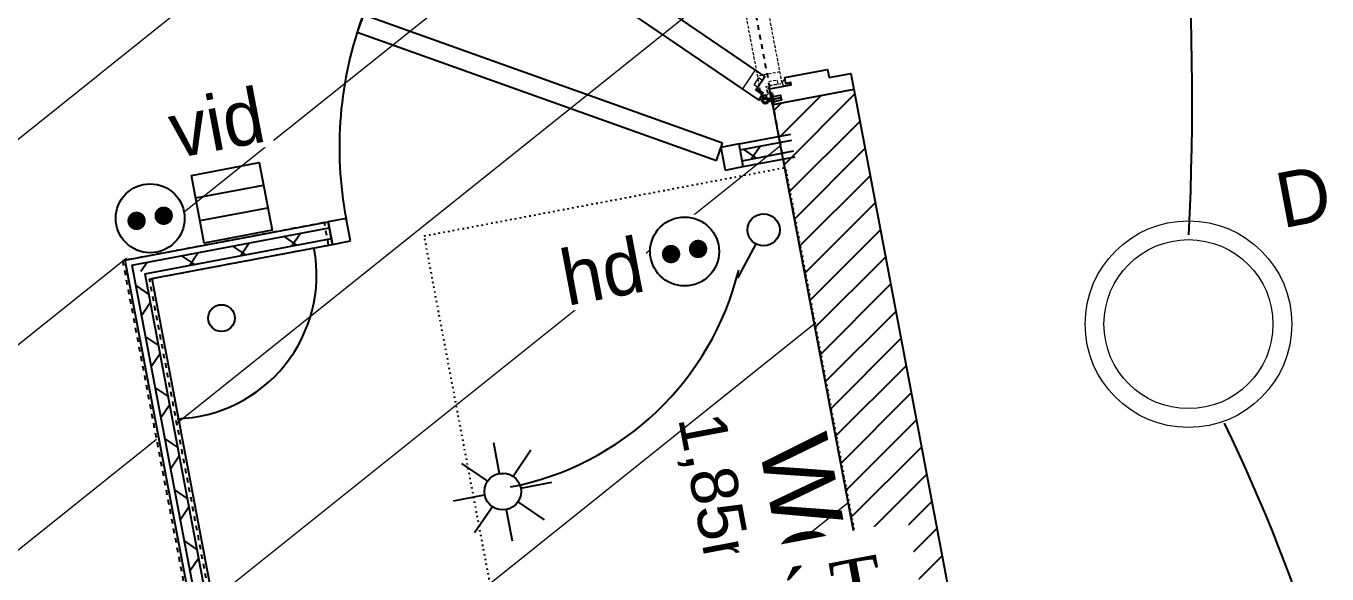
# Model space of a CAD drawing. Header units: centimetres. Extents: x 187368 to 251255, y -383447 to -322514.
# Drawn here: x 200504 to 203335, y -355915 to -354723 of the extents above; entities that cross this region are included whole.
import ezdxf

# ---------------------------------------------------------------- set-up
doc = ezdxf.new("R2010")
doc.units = ezdxf.units.CM
for name, pattern in [('Style de ligne -1', [0.41664, 0.20828, -0.20836]), ('Style de ligne -16', [0.192476, 0.123031, -0.069444]), ('Style de ligne -5', [0.20828, 0.069425, -0.138855])]:
    doc.linetypes.add(name, pattern=pattern)
doc.layers.get('0').update_dxf_attribs({"color": 252})
doc.layers.add('3-BAT C-Niveau 2', color=252, linetype='Continuous')
doc.layers.add('prlm-VMC', color=93, linetype='Continuous')
doc.layers.add('prlm-ELEC-CFA', color=1, linetype='Continuous', lineweight=25)
doc.layers.add('prlm-ELEC-CFO', color=1, linetype='Continuous', lineweight=25)
doc.styles.add('Helvetica', font='arial.ttf')
doc.styles.add('prlm-elec-cfa', font='comic.ttf', dxfattribs={"height": 12})
doc.styles.add('prlm-elec-cfo', font='comic.ttf', dxfattribs={"height": 12})
doc.styles.add('prlm-vmc', font='pala.ttf', dxfattribs={"height": 14})

# ---------------------------------------------------------------- blocks, each defined once
blk = doc.blocks.new('xi.PCHD')
at = {"color": 0, "lineweight": 5}
blk.add_wipeout([(-7.5, -7.5), (7.5, -7.5), (7.5, 7.5), (-7.5, 7.5)], dxfattribs=at).dxf.layer = 'prlm-ELEC-CFO'
at = {"layer": 'prlm-ELEC-CFO', "color": 0, "linetype": 'ByBlock', "lineweight": 5, "const_width": 2}
for points in [[(-4, 0, 1), (-2, 0, 1)], [(2, 0, 1), (4, 0, 1)]]:
    blk.add_lwpolyline(points, format="xyb", close=True, dxfattribs=at)
at = {"layer": 'prlm-ELEC-CFO', "color": 0, "linetype": 'ByBlock', "lineweight": -2}
blk.add_circle((0, 0), 7.5, dxfattribs=at)
blk = doc.blocks.new('xi.SA')
at = {"layer": 'prlm-ELEC-CFO', "color": 0}
blk.add_lwpolyline([(0.2, -1.28), (5.5, 5.28)], dxfattribs=at)
blk.add_circle((-2, -4), 3.5, dxfattribs=at)
blk = doc.blocks.new('xi.SPOT')
at = {"color": 0, "lineweight": 5}
blk.add_wipeout([(-4, 0), (-2.83, -2.83), (0, -4), (2.83, -2.83), (4, 0), (2.83, 2.83), (0, 4), (-2.83, 2.83)], dxfattribs=at).dxf.layer = 'prlm-ELEC-CFO'
at = {"layer": 'prlm-ELEC-CFO', "color": 0, "linetype": 'ByBlock', "lineweight": -2, "flags": 128}
for points in [[(0, 10.88), (0, 4)], [(-7.69, 7.69), (-2.83, 2.83)], [(7.69, 7.69), (2.83, 2.83)], [(-10.88, 0), (-4, 0)], [(4, 0), (10.88, 0)], [(-2.83, -2.83), (-7.69, -7.69)], [(2.83, -2.83), (7.69, -7.69)], [(0, -4), (0, -10.88)]]:
    blk.add_lwpolyline(points, dxfattribs=at)
at = {"layer": 'prlm-ELEC-CFO', "color": 0, "linetype": 'ByBlock', "lineweight": -2}
blk.add_circle((0, 0), 4, dxfattribs=at)
blk = doc.blocks.new('xi.PC')
at = {"color": 0, "lineweight": 5}
blk.add_wipeout([(-7.5, -7.5), (7.5, -7.5), (7.5, 7.5), (-7.5, 7.5)], dxfattribs=at).dxf.layer = 'prlm-ELEC-CFO'
at = {"layer": 'prlm-ELEC-CFO', "color": 0, "linetype": 'ByBlock', "lineweight": 5, "const_width": 2}
for points in [[(-4, 0, 1), (-2, 0, 1)], [(2, 0, 1), (4, 0, 1)]]:
    blk.add_lwpolyline(points, format="xyb", close=True, dxfattribs=at)
at = {"layer": 'prlm-ELEC-CFO', "color": 0, "linetype": 'ByBlock', "lineweight": -2}
blk.add_circle((0, 0), 7.5, dxfattribs=at)
blk = doc.blocks.new('xi.VID')
at = {"layer": 'prlm-ELEC-CFA', "color": 0, "linetype": 'ByBlock', "lineweight": -2, "flags": 128}
blk.add_lwpolyline([(-7.5, 7.5), (7.5, 7.5), (7.5, -7.5), (-7.5, -7.5)], close=True, dxfattribs=at)
at = {"layer": 'prlm-ELEC-CFA', "color": 0}
for points in [[(-7.5, 2.5), (7.5, 2.5)], [(-7.5, -2.5), (7.5, -2.5)]]:
    blk.add_lwpolyline(points, dxfattribs=at)
blk = doc.blocks.new('xi.lumD')
at = {"layer": 'prlm-ELEC-CFO', "color": 0, "linetype": 'ByBlock', "lineweight": 13}
for radius in [22.49, 18.39]:
    blk.add_circle((0, 0), radius, dxfattribs=at)

msp = doc.modelspace()

# ---------------------------------------------------------------- hatches: boundary and pattern name
at = {"linetype": 'Continuous', "lineweight": 18}
h = msp.add_hatch(dxfattribs=at)
h.set_pattern_fill('BA 13', color=256, scale=10, style=0, pattern_type=2)
h.set_pattern_definition([(218.65981, (66931.62, 115456.3), (-199.24783, 287.75041), [])])
h.paths.add_polyline_path([(202396.6, -356308.3), (201017.6, -356569.5), (200772.3, -355273.5), (201162.2, -355199.6), (201152.9, -355150.5), (200713.9, -355233.7), (201130.7, -357435.6), (200245.8, -357603.1), (200236.4, -357554), (199578.4, -357678.6), (199303.1, -356225.3), (199961.2, -356100.7), (199542.4, -353889.7), (201855.7, -353452.2)])
at = {"linetype": 'Continuous'}
h = msp.add_hatch(dxfattribs=at)
h.set_pattern_fill('02_ISOLANT', color=256, scale=10, angle=10.7236, style=0, pattern_type=2)
h.set_pattern_definition([(55.723595, (66931.62, 115456.28), (-66.106423, 45.054865), []), (145.723595, (66931.62, 115456.28), (45.054865, 66.106423), [])])
h.paths.add_polyline_path([(202057.7, -354992.4), (202062.2, -355016), (202174.8, -354994.6), (202170.4, -354971.1)])
h = msp.add_hatch(dxfattribs=at)
h.set_pattern_fill('02_ISOLANT', color=256, scale=10, angle=10.7236, style=0, pattern_type=2)
h.set_pattern_definition([(55.723595, (66931.62, 115456.28), (-66.106423, 45.054865), []), (145.723595, (66931.62, 115456.28), (45.054865, 66.106423), [])])
h.paths.add_polyline_path([(200734.1, -355243.1), (200762.1, -355262.2), (201168.1, -355185.3), (201163.6, -355161.7)])
h = msp.add_hatch(dxfattribs=at)
h.set_pattern_fill('02_ISOLANT', color=256, scale=10, angle=-79.2809, style=0, pattern_type=2)
h.set_pattern_definition([(325.719065, (66931.62, 115456.28), (45.060091, 66.102861), []), (55.719065, (66931.62, 115456.28), (66.102861, -45.060091), [])])
h.paths.add_polyline_path([(200762.1, -355262.2), (200734.1, -355243.1), (201068.5, -357009.5), (201085.8, -356972)])
at = {"layer": '3-BAT C-Niveau 2', "linetype": 'Continuous'}
h = msp.add_hatch(dxfattribs=at)
h.set_pattern_fill('MURS MACONNERIE-2', color=256, scale=10, style=0, pattern_type=2)
h.set_pattern_definition([(45, (67117.507, 115456.283), (-31.2347524, 39.0434405), [])])
h.paths.add_polyline_path([(203904.6, -364271.3), (204081.4, -364237.8), (202305.7, -354861), (202128.8, -354894.5)])

# ---------------------------------------------------------------- linework, layer by layer
at = {"linetype": 'Style de ligne -1', "ltscale": 50.8}
for p, q in [((201855.7, -353452.2), (202396.6, -356308.3)), ((201152.9, -355150.5), (200713.9, -355233.7)), ((201162.2, -355199.6), (201152.9, -355150.5)), ((200772.3, -355273.5), (201162.2, -355199.6)), ((200713.9, -355233.7), (201130.7, -357435.6)), ((201017.6, -356569.5), (200772.3, -355273.5))]:
    msp.add_line(p, q, dxfattribs=at)
at = {"linetype": 'Continuous'}
for p, q in [((201237.8, -354698.3), (201224.3, -354735.9)), ((202019.3, -354977.6), (201237.8, -354698.3)), ((201224.3, -354735.9), (202005.9, -355015.3)), ((202129.7, -354882.1), (202121.1, -354883.7)), ((202005.9, -355015.3), (202019.3, -354977.6)), ((202055.3, -354979.6), (202167.9, -354958.3)), ((202057.7, -354992.4), (202170.4, -354971.1)), ((202057.7, -354992.4), (202170.4, -354971.1)), ((202055.3, -354979.6), (202016, -354987.1)), ((202016, -354987.1), (202025.3, -355036.2)), ((202064.6, -355028.8), (202055.3, -354979.6)), ((202062.2, -355016), (202174.8, -354994.6)), ((202062.2, -355016), (202174.8, -354994.6)), ((202025.3, -355036.2), (202064.6, -355028.8)), ((200718.9, -355232.7), (201161.2, -355149)), ((201200.5, -355141.5), (201161.2, -355148.9)), ((201161.2, -355148.9), (201170.5, -355198.1)), ((201209.8, -355190.6), (201200.5, -355141.5)), ((200734.1, -355243.1), (201163.6, -355161.7)), ((200734.1, -355243.1), (201163.6, -355161.7)), ((200762.1, -355262.2), (201168.1, -355185.3)), ((200762.1, -355262.2), (201168.1, -355185.3)), ((201170.5, -355198.1), (201209.8, -355190.6)), ((200734.1, -355243.1), (201068.5, -357009.5)), ((200734.1, -355243.1), (201068.5, -357009.5)), ((200762.1, -355262.2), (201085.8, -356972)), ((200762.1, -355262.2), (201085.8, -356972)), ((200777.3, -355272.5), (201095.2, -356951.7))]:
    msp.add_line(p, q, dxfattribs=at)
at = {"linetype": 'Continuous', "lineweight": 18}
msp.add_line((202090.7, -354818.5), (202062.5, -354859.8), dxfattribs=at)
at = {"linetype": 'Style de ligne -16', "lineweight": 18, "ltscale": 50.8}
msp.add_line((202144.3, -354822.6), (202095.2, -354831.9), dxfattribs=at)
at = {"linetype": 'Continuous', "lineweight": 25}
for p, q in [((202055.3, -354979.6), (202167.9, -354958.3)), ((202064.6, -355028.8), (202055.3, -354979.6)), ((202064.6, -355028.8), (202177.3, -355007.4)), ((200718.9, -355232.7), (201161.2, -355149)), ((201170.5, -355198.1), (201161.2, -355149)), ((200777.3, -355272.5), (201170.5, -355198.1)), ((200718.9, -355232.7), (201059.1, -357029.8)), ((200777.3, -355272.5), (201095.2, -356951.7))]:
    msp.add_line(p, q, dxfattribs=at)
at = {"linetype": 'Style de ligne -16', "lineweight": 18, "ltscale": 50.8, "flags": 128}
for points in [[(202103.2, -354874.4), (202118, -354871.6), (202114.6, -354854.1), (202149, -354847.6), (201977.7, -353943), (201943.3, -353949.5), (201940, -353932), (201925.3, -353934.8)], [(202121.4, -354852.8), (202119.6, -354843.6), (202137.9, -354840.1), (202139.6, -354849.4)]]:
    msp.add_lwpolyline(points, close=True, dxfattribs=at)
at = {"linetype": 'Continuous', "flags": 128}
for points in [[(202098.2, -354884.2), (202106.6, -354871.8), (202091.9, -354861.7), (202111.6, -354832.8), (201350.9, -354314.3), (201331.1, -354343.2), (201316.4, -354333.2), (201308, -354345.6)], [(202305.2, -354861.1), (202128.3, -354894.6), (202121.7, -354859.5), (202168.9, -354850.6), (202168, -354845.7), (202157.1, -354847.8), (202154.7, -354835), (202248, -354817.3), (202251.4, -354835), (202298.5, -354826)], [(202127.4, -354889.7), (202123.7, -354869.9), (202127.3, -354869.2), (202131, -354889.1)], [(202129.7, -354882.1), (202128.6, -354876.5), (202145.2, -354873.3), (202146.3, -354878.9)], [(202130.8, -354887.7), (202129.7, -354882.1), (202146.3, -354878.9), (202147.4, -354884.5)]]:
    msp.add_lwpolyline(points, close=True, dxfattribs=at)
at = {"linetype": 'Continuous', "lineweight": 18, "flags": 128}
for points in [[(202095.8, -354856.1), (202088, -354850.8), (202098.5, -354835.4), (202106.3, -354840.7)], [(202167.8, -354850), (202153.1, -354852.8), (202151.4, -354851.7), (202150.2, -354845), (202153.5, -354840.1), (202154.7, -354839.9), (202156.4, -354848.9), (202167.2, -354846.9)]]:
    msp.add_lwpolyline(points, close=True, dxfattribs=at)
msp.add_lwpolyline([(202097.4, -354858.7), (202101.2, -354863.4), (202108.3, -354868.3), (202106.7, -354870.6), (202100.1, -354866.1), (202096.4, -354859.5), (202097.4, -354858.7)], dxfattribs=at)
at = {"linetype": 'Style de ligne -16', "lineweight": 18, "ltscale": 50.8, "flags": 128}
msp.add_lwpolyline([(202120.7, -354855.8), (202120, -354861.8), (202121.6, -354870.3), (202118.8, -354870.8), (202117.3, -354862.9), (202119.4, -354855.6), (202120.7, -354855.8)], dxfattribs=at)
at = {"linetype": 'Continuous', "flags": 128}
for points in [[(202104.3, -354875.2), (202109.8, -354879, 0.143165), (202106.8, -354881.4, 0.143165), (202105.6, -354885.1), (202100.1, -354881.4)], [(202113.8, -354872.4), (202115.1, -354878.9, 0.143165), (202111.2, -354878.6, 0.143165), (202107.8, -354880.3), (202106.5, -354873.7)], [(202126.8, -354886.4), (202118.9, -354887.9, 0.143165), (202119.3, -354884, 0.143165), (202117.5, -354880.6), (202125.4, -354879.1)]]:
    msp.add_lwpolyline(points, format="xyb", close=True, dxfattribs=at)
at = {"linetype": 'Style de ligne -5', "ltscale": 50.8, "flags": 128}
msp.add_lwpolyline([(201370.2, -355179.6), (202156.2, -355030.7), (202398.1, -356308), (201612.1, -356456.9)], close=True, dxfattribs=at)
at = {"linetype": 'Continuous'}
for radius in [6.89, 4.29]:
    msp.add_circle((202112.5, -354885.3), radius, dxfattribs=at)
msp.add_circle((200929, -355358.5), 29.1)
msp.add_arc((202016, -354987.1), 830.5, 159.6405, 190.7236, dxfattribs=at)
at = {"layer": '3-BAT C-Niveau 2', "linetype": 'Continuous', "lineweight": 25}
for p, q in [((202305.7, -354861), (202128.8, -354894.5)), ((204081.4, -364237.8), (202305.7, -354861)), ((204081.4, -364237.8), (202305.7, -354861)), ((203904.6, -364271.3), (202128.8, -354894.5)), ((203904.6, -364271.3), (202128.8, -354894.5))]:
    msp.add_line(p, q, dxfattribs=at)
at = {"layer": 'prlm-ELEC-CFO'}
for centre, radius, start, end in [((196973.1, -354882.1), 6068.4, 357.2109, 25.56471), ((199544, -357308.9), 3961.5, 352.2345, 25.7558)]:
    msp.add_arc(centre, radius, start, end, dxfattribs=at)

# ---------------------------------------------------------------- texts
at = {"insert": (202273.9, -355751.9), "char_height": 151.309, "attachment_point": 2, "rotation": 280.7236, "line_spacing_factor": 0.834288, "style": 'Helvetica'}
msp.add_mtext('Wc\\P{\\H0.6752x;1,85m2}\\P', dxfattribs=at)

# ---------------------------------------------------------------- next in the draw order: block references
at = {"layer": 'prlm-ELEC-CFO', "xscale": 10, "yscale": 10, "zscale": 10, "rotation": 10.72360141139323}
for name, p in [('xi.PC', (200773.7, -355141.3)), ('xi.SPOT', (201541, -355736))]:
    msp.add_blockref(name, p, dxfattribs=at)

# ---------------------------------------------------------------- next in the draw order: texts
at = {"layer": 'prlm-ELEC-CFA', "lineweight": 20, "insert": (200918.4, -354934.1), "char_height": 120, "attachment_point": 5, "rotation": 10.7236, "line_spacing_factor": 0.8, "style": 'prlm-elec-cfa', "bg_fill": 3, "box_fill_scale": 1.1, "bg_fill_color": 256, "bg_fill_transparency": 0}
msp.add_mtext('vid', dxfattribs=at)
at = {"layer": 'prlm-ELEC-CFO', "lineweight": 20, "char_height": 120, "rotation": 10.7236, "line_spacing_factor": 0.8, "style": 'prlm-elec-cfo', "bg_fill": 3, "bg_fill_color": 256, "bg_fill_transparency": 0}
for s, insert, attachment_point, box_fill_scale in [('D', (203272.4, -355034.6), 2, 0.95), ('hd', (201757.5, -355257.5), 5, 1.1)]:
    msp.add_mtext(s, dxfattribs=dict(at, insert=insert, attachment_point=attachment_point, box_fill_scale=box_fill_scale))
at = {"layer": 'prlm-VMC', "ltscale": 25, "insert": (202112.5, -356062), "char_height": 120, "width": 586.147, "attachment_point": 5, "rotation": 10.7236, "line_spacing_factor": 0.8, "style": 'prlm-vmc', "bg_fill": 2}
msp.add_mtext('Alizé T 5/30', dxfattribs=at)

# ---------------------------------------------------------------- next in the draw order: linework, layer by layer
msp.add_arc((200822.8, -355264.4), 313.2, 271.7228, 10.2863)

# ---------------------------------------------------------------- next in the draw order: block references
at = {"layer": 'prlm-ELEC-CFA', "xscale": 10, "yscale": 10, "zscale": 10, "rotation": 10.72360141139323}
msp.add_blockref('xi.VID', (200951.3, -355107.6), dxfattribs=at)
at = {"layer": 'prlm-ELEC-CFO', "xscale": 10, "yscale": 10, "zscale": 10}
for name, p, rotation in [('xi.lumD', (203033.4, -355371.7), 10.72360141139267), ('xi.PCHD', (201936.8, -355213.6), 10.72360141139323)]:
    msp.add_blockref(name, p, dxfattribs=dict(at, rotation=rotation))

# ---------------------------------------------------------------- next in the draw order: linework, layer by layer
at = {"layer": 'prlm-ELEC-CFO'}
msp.add_arc((201437.3, -355101.9), 635.7, 280.9611, 346.1719, dxfattribs=at)

# ---------------------------------------------------------------- next in the draw order: block references
at = {"layer": 'prlm-ELEC-CFO', "xscale": 10, "yscale": 10, "zscale": 10, "rotation": 190.7236014124307}
msp.add_blockref('xi.SA', (202096.5, -355209.4), dxfattribs=at)

doc.saveas('drawing.dxf')
